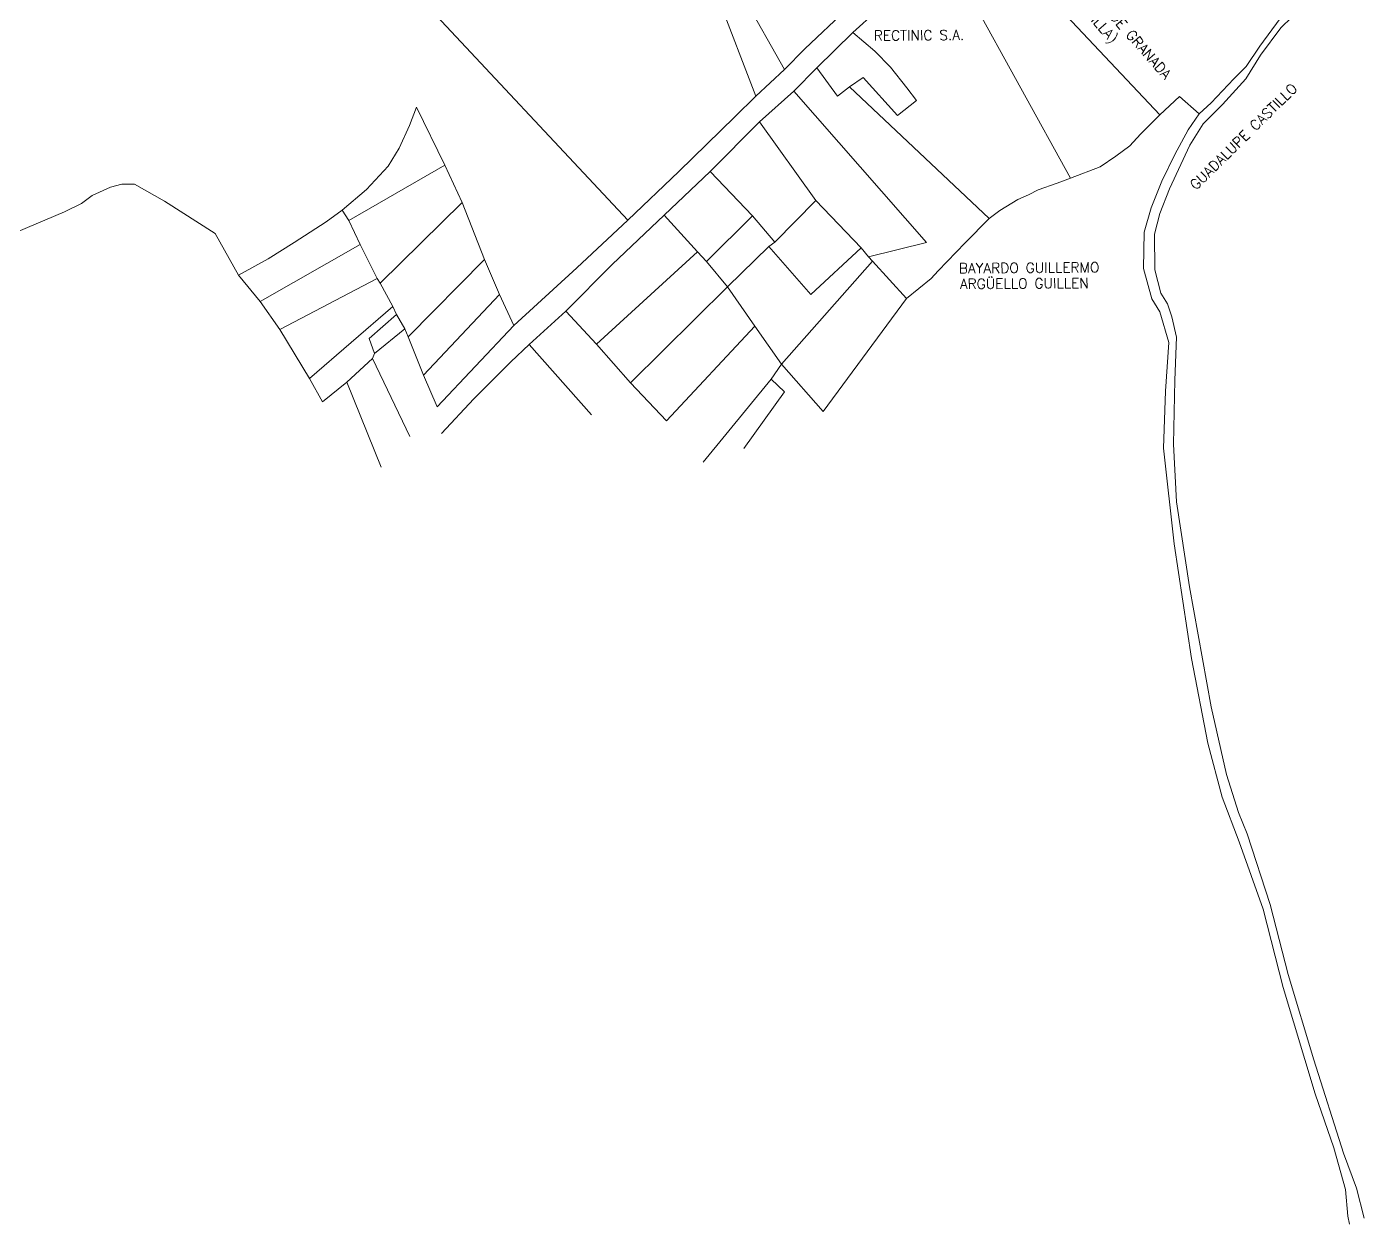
# Model space of a CAD drawing. Header units: millimetres. Extents: x 1956 to 636788, y 2654 to 1331964.
# Drawn here: x 625228 to 627001, y 1328330 to 1329918 of the extents above; entities that cross this region are included whole.
import ezdxf

# ---------------------------------------------------------------- set-up
doc = ezdxf.new("R2010")
doc.units = ezdxf.units.MM
doc.layers.add('2', color=7, linetype='Continuous')
doc.layers.add('textos_terrenos colindantes', color=4, linetype='Continuous')
doc.styles.add('style1', font='romans.shx')

msp = doc.modelspace()

# ---------------------------------------------------------------- linework, layer by layer
at = {"layer": '2', "color": 1, "lineweight": 0}
for p, q in [((626481.614, 1330064.545), (626730.057, 1329801.416)), ((626140.12, 1330025.074), (626232.17, 1329861.526)), ((626441.178, 1330026.216), (626611.577, 1329717.436)), ((626125.617, 1330004.758), (626194.278, 1329825.99)), ((626259.129, 1329888.942), (626314.569, 1329940.722)), ((626322.921, 1329910.465), (626354.198, 1329938.892)), ((626275.362, 1329863.504), (626322.921, 1329910.465)), ((626232.17, 1329861.526), (626259.129, 1329888.942)), ((626194.278, 1329825.99), (626232.17, 1329861.526)), ((626244.842, 1329832.534), (626275.362, 1329863.504)), ((626275.362, 1329863.504), (626302.507, 1329826.106)), ((626318.526, 1329838.54), (626336.575, 1329850.718)), ((626336.575, 1329850.718), (626381.998, 1329800.334)), ((626199.323, 1329791.924), (626244.842, 1329832.534)), ((626420.436, 1329632.024), (626244.842, 1329832.534)), ((626302.507, 1329826.106), (626318.526, 1329838.54)), ((626318.526, 1329838.54), (626503.547, 1329663.689)), ((625744.583, 1329811.565), (625782.1, 1329734.504)), ((626381.998, 1329800.334), (626407.17, 1329820.127)), ((626133.706, 1329725.922), (626199.323, 1329791.924)), ((626273.906, 1329687.874), (626199.323, 1329791.924)), ((625654.741, 1329660.957), (625782.1, 1329734.504)), ((625782.1, 1329734.504), (625805.167, 1329685.165)), ((626072.925, 1329668.304), (626133.706, 1329725.922)), ((626133.706, 1329725.922), (626189.79, 1329667.138)), ((626593.787, 1329710.85), (626568.372, 1329701.732)), ((626611.577, 1329717.436), (626593.787, 1329710.85)), ((625696.318, 1329578.044), (625805.167, 1329685.165)), ((625805.167, 1329685.165), (625834.558, 1329609.639)), ((626219.478, 1329632.28), (626273.906, 1329687.874)), ((626273.906, 1329687.874), (626333.795, 1329624.763)), ((625646.117, 1329674.947), (625654.741, 1329660.957)), ((626117.079, 1329619.447), (626072.925, 1329668.304)), ((626129.007, 1329606.723), (626189.79, 1329667.138)), ((626189.79, 1329667.138), (626219.478, 1329632.28)), ((625654.741, 1329660.957), (625669.951, 1329629.42)), ((626211.343, 1329626.698), (626219.478, 1329632.28)), ((626343.691, 1329613.059), (626420.436, 1329632.024)), ((625669.951, 1329629.42), (625537.252, 1329553.591)), ((625669.951, 1329629.42), (625692.514, 1329584.403)), ((625983.063, 1329497.106), (626117.079, 1329619.447)), ((626129.007, 1329606.723), (626117.079, 1329619.447)), ((626156.918, 1329573.391), (626211.343, 1329626.698)), ((626211.343, 1329626.698), (626267.168, 1329563.084)), ((626267.168, 1329563.084), (626333.795, 1329624.763)), ((626333.795, 1329624.763), (626343.691, 1329613.059)), ((626343.691, 1329613.059), (626349.02, 1329607.206)), ((625733.335, 1329506.828), (625834.558, 1329609.639)), ((625834.558, 1329609.639), (625854.325, 1329562.847)), ((626156.918, 1329573.391), (626129.007, 1329606.723)), ((626228.454, 1329470.869), (626349.02, 1329607.206)), ((626349.02, 1329607.206), (626394.19, 1329557.839)), ((625537.252, 1329553.591), (625508.326, 1329588.449)), ((625563.381, 1329516.703), (625692.514, 1329584.403)), ((625692.514, 1329584.403), (625696.318, 1329578.044)), ((625696.318, 1329578.044), (625713.308, 1329547.267)), ((625753.859, 1329456.223), (625854.325, 1329562.847)), ((625854.325, 1329562.847), (625873.336, 1329521.901)), ((626027.975, 1329445.962), (626156.918, 1329573.391)), ((626192.939, 1329521.24), (626156.918, 1329573.391)), ((625563.381, 1329516.703), (625537.252, 1329553.591)), ((625602.691, 1329451.586), (625713.308, 1329547.267)), ((625713.308, 1329547.267), (625718.124, 1329536.586)), ((625718.124, 1329536.586), (625729.028, 1329517.509)), ((625893.634, 1329496.712), (625942.46, 1329541.13)), ((625942.46, 1329541.13), (625983.063, 1329497.106)), ((625602.691, 1329451.586), (625563.381, 1329516.703)), ((625688.598, 1329484.772), (625729.028, 1329517.509)), ((625729.028, 1329517.509), (625733.335, 1329506.828)), ((625733.335, 1329506.828), (625753.859, 1329456.223)), ((625772.106, 1329414.007), (625873.336, 1329521.901)), ((626075.939, 1329395.32), (626192.939, 1329521.24)), ((626228.454, 1329470.869), (626192.939, 1329521.24)), ((625893.634, 1329496.712), (625976.358, 1329403.58)), ((625983.063, 1329497.106), (626027.975, 1329445.962)), ((625651.974, 1329446.948), (625686.05, 1329478.168)), ((625686.05, 1329478.168), (625688.598, 1329484.772)), ((625686.05, 1329478.168), (625735.48, 1329374.658)), ((626214.459, 1329450.807), (626228.454, 1329470.869)), ((625753.859, 1329456.223), (625772.106, 1329414.007)), ((625619.934, 1329420.555), (625602.691, 1329451.586)), ((625619.934, 1329420.555), (625651.974, 1329446.948)), ((625651.974, 1329446.948), (625697.839, 1329334.038)), ((626027.975, 1329445.962), (626075.939, 1329395.32)), ((626124.406, 1329340.867), (626214.459, 1329450.807)), ((626214.459, 1329450.807), (626232.225, 1329433.755)), ((626232.225, 1329433.755), (626178.286, 1329358.844))]:
    msp.add_line(p, q, dxfattribs=at)
for points in [[(625816.028, 1330105.041), (625754.737, 1330044.372), (625744.995, 1329960.763), (626024.648, 1329661.756)], [(626919.48, 1329944.781), (626890.489, 1329916.606), (626863.521, 1329880.293), (626843.672, 1329849.056), (626812.895, 1329815.036), (626787.462, 1329789.397), (626769.647, 1329760.953), (626742.656, 1329703.036), (626729.664, 1329670.264), (626722.776, 1329642.823), (626723.234, 1329595.546), (626731.331, 1329564.782), (626739.954, 1329550.537), (626745.779, 1329533.5), (626752.102, 1329506.296), (626749.755, 1329449.618), (626748.141, 1329364.474), (626752.125, 1329287.964), (626769.028, 1329175.344), (626798.076, 1329016.197), (626818.303, 1328926.448), (626834.256, 1328876.356), (626845.659, 1328847.874), (626876.047, 1328754.301), (626899.83, 1328661.244), (626934.008, 1328548.348), (626973.51, 1328424.264), (626990.737, 1328378.237), (627000.857, 1328338.319)], [(626889.487, 1329929.061), (626862.264, 1329892.495), (626844.197, 1329865.322), (626828.174, 1329848.822), (626797.908, 1329817.343), (626781.886, 1329802.367)], [(626407.17, 1329820.127), (626394.485, 1329836.919), (626372.665, 1329864.397), (626352.109, 1329885.774), (626322.921, 1329910.465)], [(626024.648, 1329661.756), (626092.294, 1329725.975), (626166.556, 1329798.574), (626194.278, 1329825.99)], [(626781.886, 1329802.367), (626755.743, 1329825.784), (626730.057, 1329801.416)], [(625646.117, 1329674.947), (625678.412, 1329702.356), (625706.899, 1329733.074), (625721.406, 1329757.201), (625735.157, 1329787.176), (625744.583, 1329811.565)], [(626730.057, 1329801.416), (626704.116, 1329775.778), (626690.126, 1329760.291), (626671.565, 1329746.335), (626650.717, 1329732.128), (626611.577, 1329717.436)], [(626781.886, 1329802.367), (626767.382, 1329781.289), (626749.818, 1329748.523), (626732.505, 1329713.47), (626718.24, 1329678.158), (626709.314, 1329645.89), (626708.246, 1329597.599), (626719.382, 1329557.426), (626730.034, 1329539.875), (626741.932, 1329499.446), (626737.291, 1329434.892), (626734.67, 1329359.153), (626748.763, 1329232.304), (626771.722, 1329080.535), (626793.452, 1328968.164), (626812.428, 1328896.463), (626835.231, 1328837.212), (626866.894, 1328747.958), (626893.46, 1328644.223), (626935.993, 1328503.104), (626960.561, 1328431.651), (626976, 1328376.476), (626979.011, 1328341.142), (626981.286, 1328330.21)], [(625508.326, 1329588.449), (625477.39, 1329643.898), (625410.366, 1329686.939), (625370.756, 1329709.356), (625353.989, 1329709.378), (625338.741, 1329705.33), (625314.594, 1329694.431), (625300.609, 1329683.774), (625277.986, 1329672.619), (625214.443, 1329645.758)], [(626568.372, 1329701.732), (626555.917, 1329695.394), (626541.683, 1329689.057), (626517.786, 1329674.347), (626503.547, 1329663.689)], [(625508.326, 1329588.449), (625547.728, 1329610.258), (625582.303, 1329632.073), (625624.76, 1329659.47), (625646.117, 1329674.947)], [(625942.46, 1329541.13), (626004.008, 1329602.816), (626072.925, 1329668.304)], [(625873.336, 1329521.901), (625957.002, 1329598.3), (626024.648, 1329661.756)], [(626503.547, 1329663.689), (626472.01, 1329631.704), (626436.148, 1329594.387), (626426.737, 1329584.232), (626394.19, 1329557.839)], [(626394.19, 1329557.839), (626283.517, 1329408.019), (626228.454, 1329470.869)], [(625688.598, 1329484.772), (625681.76, 1329504.86), (625718.124, 1329536.586)], [(625777.659, 1329378.925), (625820.643, 1329424.875), (625869.728, 1329473.612), (625893.634, 1329496.712)]]:
    msp.add_lwpolyline(points, dxfattribs=at)

# ---------------------------------------------------------------- texts
at = {"layer": 'textos_terrenos colindantes', "color": 7, "lineweight": 0, "style": 'style1'}
for s, rotation, p in [('URBANIZACION PUENTES DE GRANADA', 311.288668, (626514.176, 1330100.07)), ('(ANTES HORACIO SEVILLA)', 311.288668, (626512.468, 1330069.035)), ('RECTINIC S.A.', 0.431669, (626350.75, 1329899.659)), ('GUADALUPE CASTILLO', 44.712484, (626777.705, 1329700.656)), ('BAYARDO GUILLERMO', 0.431669, (626463.54, 1329591.103)), ('ARGÜELLO GUILLEN', 0.431669, (626464.864, 1329570.353))]:
    msp.add_text(s, height=13.33221, rotation=rotation, dxfattribs=at).set_placement(p)

doc.saveas('drawing.dxf')
